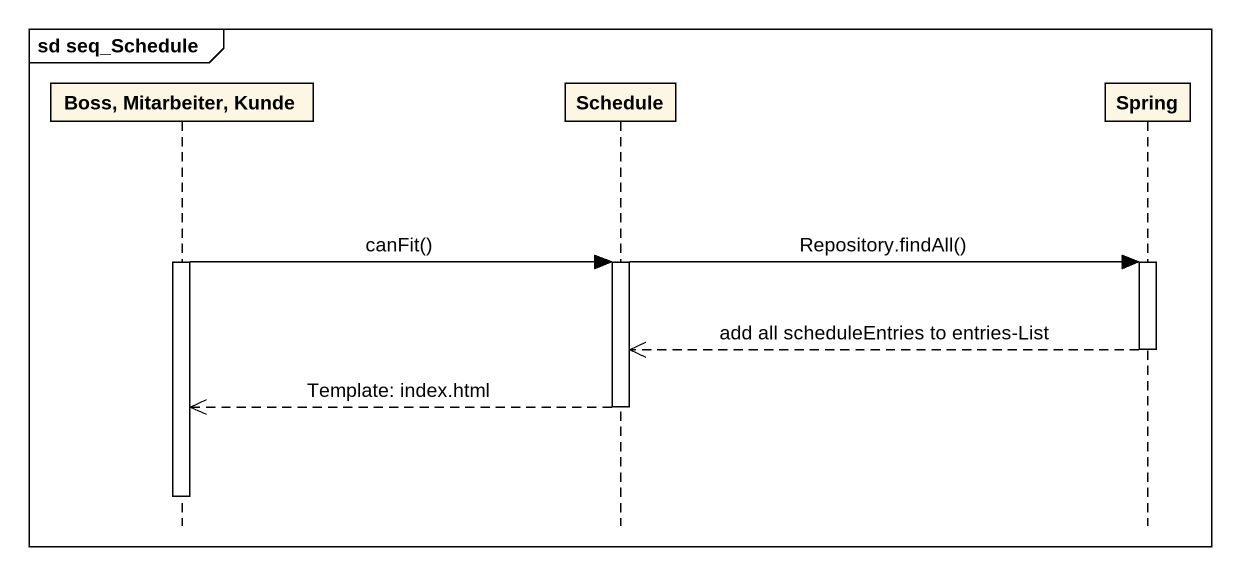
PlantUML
@startuml
mainframe sd seq_Schedule
hide footbox
participant "Boss, Mitarbeiter, Kunde" as Boss_Mitarbeiter_Kunde
participant Schedule
participant Spring

activate Boss_Mitarbeiter_Kunde
Boss_Mitarbeiter_Kunde -> Schedule : canFit()
Schedule -> Spring : Repository.findAll()
activate Schedule
activate Spring
Spring -->> Schedule : add all scheduleEntries to entries-List
deactivate Spring
Schedule -->> Boss_Mitarbeiter_Kunde : Template: index.html
deactivate Schedule
deactivate Boss_Mitarbeiter_Kunde
@enduml
